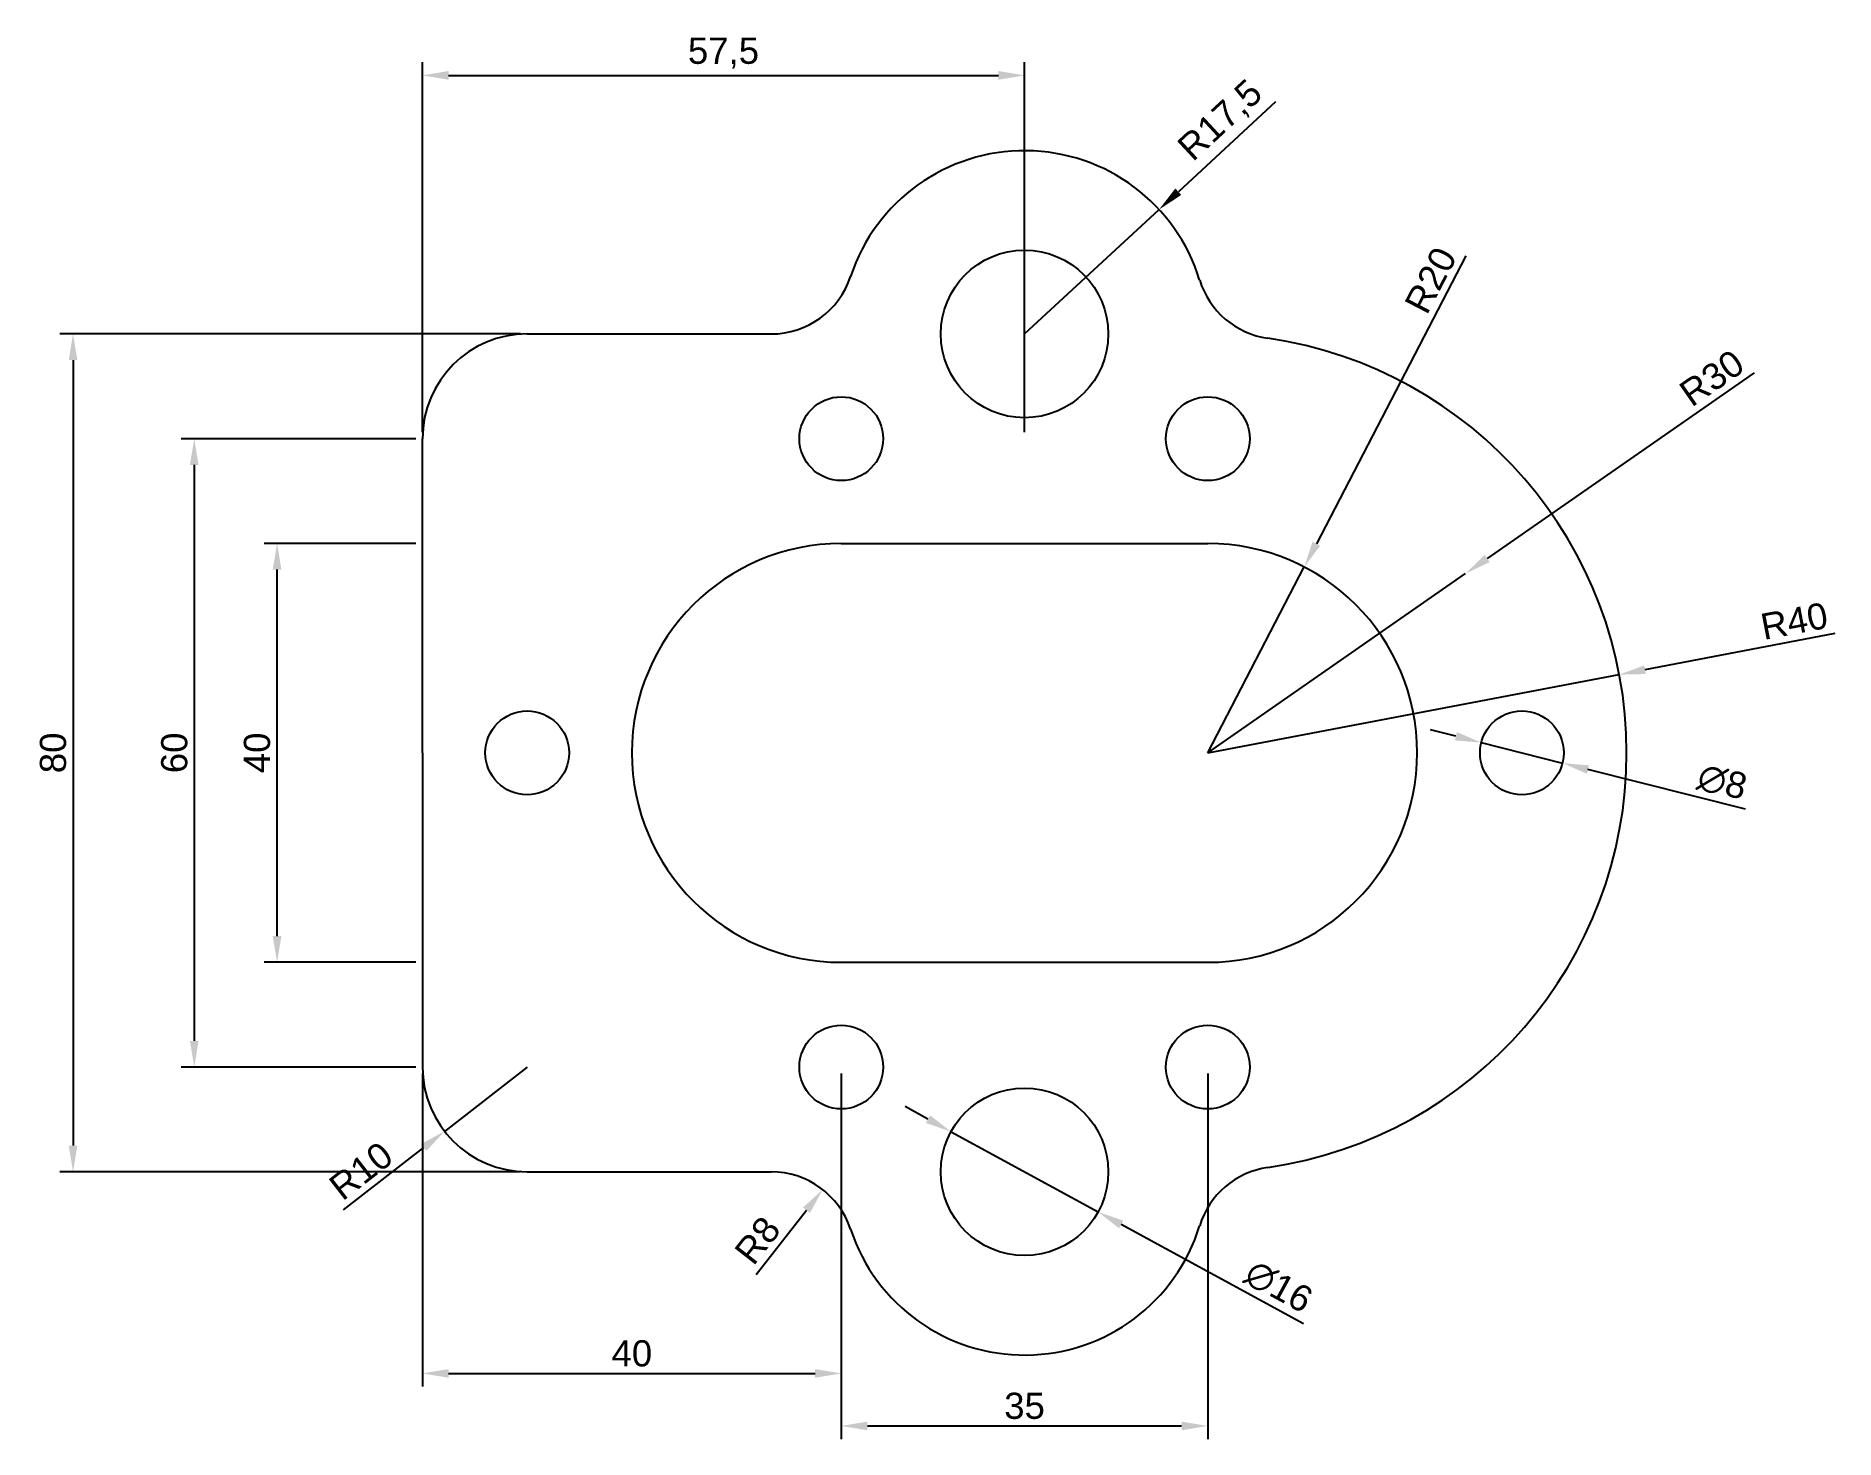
# Model space of a CAD drawing. Header units: millimetres. Extents: x 2198 to 3077, y 2612 to 2770.
# Drawn here: x 2197.8 to 2369.6, y 2612.2 to 2746.2 of the extents above.
import ezdxf

# ---------------------------------------------------------------- set-up
doc = ezdxf.new("R2010")
doc.units = ezdxf.units.MM
doc.styles.get("Standard").update_dxf_attribs({"font": 'arial.ttf'})
doc.dimstyles.new('ISO-25', dxfattribs={"dimtxt": 2.5, "dimasz": 2.5, "dimexe": 1.25, "dimexo": 0.625, "dimtad": 1, "dimtxsty": 'Standard', "dimcen": 2.5, "dimadec": 0, "dimazin": 0, "dimtfac": 1, "dimtmove": 0, "dimatfit": 3, "dimfxl": 1, "dimarcsym": 0})

# ---------------------------------------------------------------- blocks, each defined once
blk = doc.blocks.new('*D14')
at = {"color": 0, "lineweight": -2, "transparency": 16777216}
for p, q in [((2361.87, 2714.02), (2336.36, 2696.29)), ((2309.68, 2677.73), (2334.31, 2694.86))]:
    blk.add_line(p, q, dxfattribs=at)
at = {"color": 0, "transparency": 16777216}
blk.add_solid([(2336.13, 2696.63), (2336.6, 2695.94), (2334.31, 2694.86)], dxfattribs=at)
at = {"layer": 'Defpoints', "color": 0, "transparency": 16777216}
for p in [(2334.31, 2694.86), (2309.68, 2677.73)]:
    blk.add_point(p, dxfattribs=at)
at = {"color": 0, "transparency": 16777216, "insert": (2357.82, 2713.52), "char_height": 2.5, "attachment_point": 5, "rotation": 34.8182}
blk.add_mtext('R30', dxfattribs=at)
blk = doc.blocks.new('*D15')
at = {"color": 0, "lineweight": -2, "transparency": 16777216}
for p, q in [((2316.16, 2739.9), (2306.87, 2731.31)), ((2292.18, 2717.73), (2305.03, 2729.61))]:
    blk.add_line(p, q, dxfattribs=at)
at = {"color": 0, "transparency": 16777216}
blk.add_solid([(2306.58, 2731.62), (2307.15, 2731), (2305.03, 2729.61)], dxfattribs=at)
at = {"layer": 'Defpoints', "color": 0, "transparency": 16777216}
for p in [(2305.03, 2729.61), (2292.18, 2717.73)]:
    blk.add_point(p, dxfattribs=at)
at = {"color": 0, "transparency": 16777216, "insert": (2310.98, 2738.02), "char_height": 2.5, "attachment_point": 5, "rotation": 42.7616}
blk.add_mtext('R17,5', dxfattribs=at)
blk = doc.blocks.new('*D16')
at = {"color": 0, "lineweight": -2, "transparency": 16777216}
for p, q in [((2334.33, 2725.19), (2320.05, 2697.7)), ((2309.68, 2677.73), (2318.9, 2695.48))]:
    blk.add_line(p, q, dxfattribs=at)
at = {"color": 0, "transparency": 16777216}
blk.add_solid([(2319.68, 2697.89), (2320.42, 2697.51), (2318.9, 2695.48)], dxfattribs=at)
at = {"layer": 'Defpoints', "color": 0, "transparency": 16777216}
for p in [(2318.9, 2695.48), (2309.68, 2677.73)]:
    blk.add_point(p, dxfattribs=at)
at = {"color": 0, "transparency": 16777216, "insert": (2330.98, 2722.86), "char_height": 2.5, "attachment_point": 5, "rotation": 62.5507}
blk.add_mtext('R20', dxfattribs=at)
blk = doc.blocks.new('*D17')
at = {"color": 0, "lineweight": -2, "transparency": 16777216}
for p, q in [((2369.58, 2689.12), (2351.43, 2685.67)), ((2309.68, 2677.73), (2348.98, 2685.2))]:
    blk.add_line(p, q, dxfattribs=at)
at = {"color": 0, "transparency": 16777216}
blk.add_solid([(2351.36, 2686.08), (2351.51, 2685.26), (2348.98, 2685.2)], dxfattribs=at)
at = {"layer": 'Defpoints', "color": 0, "transparency": 16777216}
for p in [(2348.98, 2685.2), (2309.68, 2677.73)]:
    blk.add_point(p, dxfattribs=at)
at = {"color": 0, "transparency": 16777216, "insert": (2365.69, 2690.31), "char_height": 2.5, "attachment_point": 5, "rotation": 10.7664}
blk.add_mtext('R40', dxfattribs=at)
blk = doc.blocks.new('*D18')
at = {"color": 0, "lineweight": -2, "transparency": 16777216}
for p, q in [((2333.38, 2679.32), (2330.96, 2679.93)), ((2335.8, 2678.71), (2343.56, 2676.75)), ((2361.05, 2672.34), (2345.98, 2676.14))]:
    blk.add_line(p, q, dxfattribs=at)
at = {"color": 0, "transparency": 16777216}
for points in [[(2333.48, 2679.72), (2333.28, 2678.92), (2335.8, 2678.71)], [(2346.09, 2676.54), (2345.88, 2675.74), (2343.56, 2676.75)]]:
    blk.add_solid(points, dxfattribs=at)
at = {"layer": 'Defpoints', "color": 0, "transparency": 16777216}
for p in [(2335.8, 2678.71), (2343.56, 2676.75)]:
    blk.add_point(p, dxfattribs=at)
at = {"color": 0, "transparency": 16777216, "insert": (2358.81, 2674.94), "char_height": 2.5, "attachment_point": 5, "rotation": 345.8389}
blk.add_mtext('∅8', dxfattribs=at)
blk = doc.blocks.new('*D19')
at = {"color": 0, "lineweight": -2, "transparency": 16777216}
for p, q in [((2282.96, 2642.75), (2280.77, 2643.95)), ((2285.16, 2641.56), (2299.21, 2633.9)), ((2318.82, 2623.22), (2301.4, 2632.71))]:
    blk.add_line(p, q, dxfattribs=at)
at = {"color": 0, "transparency": 16777216}
for points in [[(2283.16, 2643.12), (2282.76, 2642.39), (2285.16, 2641.56)], [(2301.6, 2633.07), (2301.2, 2632.34), (2299.21, 2633.9)]]:
    blk.add_solid(points, dxfattribs=at)
at = {"layer": 'Defpoints', "color": 0, "transparency": 16777216}
for p in [(2285.16, 2641.56), (2299.21, 2633.9)]:
    blk.add_point(p, dxfattribs=at)
at = {"color": 0, "transparency": 16777216, "insert": (2316.45, 2626.76), "char_height": 2.5, "attachment_point": 5, "rotation": 331.4288}
blk.add_mtext('∅16', dxfattribs=at)
blk = doc.blocks.new('*D20')
at = {"color": 0, "lineweight": -2, "transparency": 16777216}
blk.add_line((2266.56, 2627.93), (2271.36, 2634.06), dxfattribs=at)
at = {"color": 0, "transparency": 16777216}
blk.add_solid([(2271.03, 2634.32), (2271.69, 2633.8), (2272.9, 2636.03)], dxfattribs=at)
at = {"layer": 'Defpoints', "color": 0, "transparency": 16777216}
for p in [(2272.9, 2636.03), (2267.97, 2629.73)]:
    blk.add_point(p, dxfattribs=at)
at = {"color": 0, "transparency": 16777216, "insert": (2266.69, 2631.18), "char_height": 2.5, "attachment_point": 5, "rotation": 51.9466}
blk.add_mtext('R8', dxfattribs=at)
blk = doc.blocks.new('*D21')
at = {"color": 0, "lineweight": -2, "transparency": 16777216}
for p, q in [((2244.68, 2647.73), (2236.79, 2641.59)), ((2227.14, 2634.1), (2234.81, 2640.06))]:
    blk.add_line(p, q, dxfattribs=at)
at = {"color": 0, "transparency": 16777216}
blk.add_solid([(2234.56, 2640.39), (2235.07, 2639.73), (2236.79, 2641.59)], dxfattribs=at)
at = {"layer": 'Defpoints', "color": 0, "transparency": 16777216}
for p in [(2244.68, 2647.73), (2236.79, 2641.59)]:
    blk.add_point(p, dxfattribs=at)
at = {"color": 0, "transparency": 16777216, "insert": (2228.82, 2637.81), "char_height": 2.5, "attachment_point": 5, "rotation": 37.8587}
blk.add_mtext('R10', dxfattribs=at)
blk = doc.blocks.new('*D22')
at = {"color": 0, "lineweight": -2, "transparency": 16777216}
for p, q in [((2244.06, 2717.73), (2200.06, 2717.73)), ((2201.31, 2715.23), (2201.31, 2640.23)), ((2244.06, 2637.73), (2200.06, 2637.73))]:
    blk.add_line(p, q, dxfattribs=at)
at = {"color": 0, "transparency": 16777216}
for points in [[(2200.9, 2715.23), (2201.73, 2715.23), (2201.31, 2717.73)], [(2200.9, 2640.23), (2201.73, 2640.23), (2201.31, 2637.73)]]:
    blk.add_solid(points, dxfattribs=at)
at = {"layer": 'Defpoints', "color": 0, "transparency": 16777216}
for p in [(2244.68, 2717.73), (2201.31, 2637.73), (2244.68, 2637.73)]:
    blk.add_point(p, dxfattribs=at)
at = {"color": 0, "transparency": 16777216, "insert": (2199.41, 2677.73), "char_height": 2.5, "attachment_point": 5, "rotation": 90}
blk.add_mtext('80', dxfattribs=at)
blk = doc.blocks.new('*D23')
at = {"color": 0, "lineweight": -2, "transparency": 16777216}
for p, q in [((2234.06, 2707.73), (2211.64, 2707.73)), ((2212.89, 2705.23), (2212.89, 2650.23)), ((2234.06, 2647.73), (2211.64, 2647.73))]:
    blk.add_line(p, q, dxfattribs=at)
at = {"color": 0, "transparency": 16777216}
for points in [[(2212.47, 2705.23), (2213.3, 2705.23), (2212.89, 2707.73)], [(2212.47, 2650.23), (2213.3, 2650.23), (2212.89, 2647.73)]]:
    blk.add_solid(points, dxfattribs=at)
at = {"layer": 'Defpoints', "color": 0, "transparency": 16777216}
for p in [(2234.68, 2707.73), (2212.89, 2647.73), (2234.68, 2647.73)]:
    blk.add_point(p, dxfattribs=at)
at = {"color": 0, "transparency": 16777216, "insert": (2210.99, 2677.73), "char_height": 2.5, "attachment_point": 5, "rotation": 90}
blk.add_mtext('60', dxfattribs=at)
blk = doc.blocks.new('*D24')
at = {"color": 0, "lineweight": -2, "transparency": 16777216}
for p, q in [((2234.06, 2697.73), (2219.55, 2697.73)), ((2220.8, 2660.23), (2220.8, 2695.23)), ((2234.06, 2657.73), (2219.55, 2657.73))]:
    blk.add_line(p, q, dxfattribs=at)
at = {"color": 0, "transparency": 16777216}
for points in [[(2220.38, 2695.23), (2221.21, 2695.23), (2220.8, 2697.73)], [(2220.38, 2660.23), (2221.21, 2660.23), (2220.8, 2657.73)]]:
    blk.add_solid(points, dxfattribs=at)
at = {"layer": 'Defpoints', "color": 0, "transparency": 16777216}
for p in [(2220.8, 2697.73), (2234.68, 2697.73), (2234.68, 2657.73)]:
    blk.add_point(p, dxfattribs=at)
at = {"color": 0, "transparency": 16777216, "insert": (2218.89, 2677.73), "char_height": 2.5, "attachment_point": 5, "rotation": 90}
blk.add_mtext('40', dxfattribs=at)
blk = doc.blocks.new('*D25')
at = {"color": 0, "lineweight": -2, "transparency": 16777216}
for p, q in [((2234.68, 2708.36), (2234.68, 2743.67)), ((2237.18, 2742.42), (2289.68, 2742.42)), ((2292.18, 2708.36), (2292.18, 2743.67))]:
    blk.add_line(p, q, dxfattribs=at)
at = {"color": 0, "transparency": 16777216}
for points in [[(2237.18, 2742.84), (2237.18, 2742), (2234.68, 2742.42)], [(2289.68, 2742.84), (2289.68, 2742), (2292.18, 2742.42)]]:
    blk.add_solid(points, dxfattribs=at)
at = {"layer": 'Defpoints', "color": 0, "transparency": 16777216}
for p in [(2292.18, 2742.42), (2234.68, 2707.73), (2292.18, 2707.73)]:
    blk.add_point(p, dxfattribs=at)
at = {"color": 0, "transparency": 16777216, "insert": (2263.43, 2744.54), "char_height": 2.5, "attachment_point": 5}
blk.add_mtext('57,5', dxfattribs=at)
blk = doc.blocks.new('*D26')
at = {"color": 0, "lineweight": -2, "transparency": 16777216}
for p, q in [((2234.68, 2647.11), (2234.68, 2617.23)), ((2274.68, 2647.11), (2274.68, 2617.23)), ((2237.18, 2618.48), (2272.18, 2618.48))]:
    blk.add_line(p, q, dxfattribs=at)
at = {"color": 0, "transparency": 16777216}
for points in [[(2237.18, 2618.89), (2237.18, 2618.06), (2234.68, 2618.48)], [(2272.18, 2618.89), (2272.18, 2618.06), (2274.68, 2618.48)]]:
    blk.add_solid(points, dxfattribs=at)
at = {"layer": 'Defpoints', "color": 0, "transparency": 16777216}
for p in [(2234.68, 2647.73), (2274.68, 2647.73), (2274.68, 2618.48)]:
    blk.add_point(p, dxfattribs=at)
at = {"color": 0, "transparency": 16777216, "insert": (2254.68, 2620.38), "char_height": 2.5, "attachment_point": 5}
blk.add_mtext('40', dxfattribs=at)
blk = doc.blocks.new('*D27')
at = {"color": 0, "lineweight": -2, "transparency": 16777216}
for p, q in [((2274.68, 2647.11), (2274.68, 2612.21)), ((2309.68, 2647.11), (2309.68, 2612.21)), ((2277.18, 2613.46), (2307.18, 2613.46))]:
    blk.add_line(p, q, dxfattribs=at)
at = {"color": 0, "transparency": 16777216}
for points in [[(2277.18, 2613.88), (2277.18, 2613.05), (2274.68, 2613.46)], [(2307.18, 2613.88), (2307.18, 2613.05), (2309.68, 2613.46)]]:
    blk.add_solid(points, dxfattribs=at)
at = {"layer": 'Defpoints', "color": 0, "transparency": 16777216}
for p in [(2274.68, 2647.73), (2309.68, 2647.73), (2309.68, 2613.46)]:
    blk.add_point(p, dxfattribs=at)
at = {"color": 0, "transparency": 16777216, "insert": (2292.18, 2615.37), "char_height": 2.5, "attachment_point": 5}
blk.add_mtext('35', dxfattribs=at)

msp = doc.modelspace()

# ---------------------------------------------------------------- linework, layer by layer
for p, q in [((2227.182, 2717.73), (2227.182, 2717.73)), ((2244.682, 2717.73), (2257.182, 2717.73)), ((2257.182, 2717.73), (2267.97, 2717.73)), ((2217.182, 2707.73), (2217.182, 2707.73)), ((2234.682, 2677.73), (2234.682, 2707.73)), ((2234.682, 2707.73), (2234.682, 2707.73)), ((2274.682, 2697.73), (2309.682, 2697.73)), ((2234.682, 2677.73), (2234.682, 2647.73)), ((2274.682, 2657.73), (2309.682, 2657.73)), ((2217.182, 2647.73), (2217.182, 2647.73)), ((2234.682, 2647.73), (2234.682, 2647.73)), ((2227.182, 2637.73), (2227.182, 2637.73)), ((2244.682, 2637.73), (2257.182, 2637.73)), ((2257.182, 2637.73), (2267.97, 2637.73))]:
    msp.add_line(p, q)
for centre, radius in [((2292.182, 2717.73), 8), ((2274.682, 2707.73), 4), ((2309.682, 2707.73), 4), ((2244.682, 2677.73), 4), ((2339.682, 2677.73), 4), ((2274.682, 2647.73), 4), ((2309.682, 2647.73), 4), ((2292.182, 2637.73), 8)]:
    msp.add_circle(centre, radius)
for centre, radius, start, end in [((2292.182, 2717.73), 17.5, 17.11821, 161.71611), ((2267.97, 2725.73), 8, 270, 341.71611), ((2316.553, 2725.236), 8, 197.11821, 261.77088), ((2244.682, 2707.73), 10, 90, 180), ((2309.682, 2677.73), 40, 278.22912, 81.77088), ((2274.682, 2677.73), 20, 90, 270), ((2309.682, 2677.73), 20, 270, 90), ((2244.682, 2647.73), 10, 180, 270), ((2267.97, 2629.73), 8, 18.28389, 90), ((2316.553, 2630.224), 8, 98.22912, 162.88179), ((2292.182, 2637.73), 17.5, 198.28389, 342.88179)]:
    msp.add_arc(centre, radius, start, end)

# ---------------------------------------------------------------- dimensions: what is measured, and where the dimension line sits
for base, p1, p2, picture, middle in [((2292.182, 2742.419), (2234.682, 2707.73), (2292.182, 2707.73), '*D25', (2263.432, 2744.541)), ((2274.682, 2618.476), (2234.682, 2647.73), (2274.682, 2647.73), '*D26', (2254.682, 2620.378)), ((2309.682, 2613.465), (2274.682, 2647.73), (2309.682, 2647.73), '*D27', (2292.182, 2615.367))]:
    dim = msp.add_linear_dim(base=base, p1=p1, p2=p2, dimstyle='ISO-25')
    dim.commit()
    dim.dimension.update_dxf_attribs({"geometry": picture, "text_midpoint": middle})
for center, mpoint, picture, middle in [((2292.182, 2717.73), (2305.031, 2729.612), '*D15', (2310.985, 2738.016)), ((2244.682, 2647.73), (2236.787, 2641.593), '*D21', (2228.824, 2637.812))]:
    dim = msp.add_radius_dim(center=center, mpoint=mpoint, dimstyle='ISO-25')
    dim.commit()
    dim.dimension.update_dxf_attribs({"geometry": picture, "text_midpoint": middle})
for center, mpoint, picture, middle in [((2309.682, 2677.73), (2318.902, 2695.479), '*D16', (2332.671, 2721.986)), ((2309.682, 2677.73), (2334.311, 2694.859), '*D14', (2358.904, 2711.963)), ((2309.682, 2677.73), (2348.978, 2685.202), '*D17', (2366.04, 2688.447)), ((2267.97, 2629.73), (2272.901, 2636.03), '*D20', (2268.19, 2630.011))]:
    dim = msp.add_radius_dim(center=center, mpoint=mpoint, dimstyle='ISO-25')
    dim.commit()
    dim.dimension.update_dxf_attribs({"geometry": picture, "text_midpoint": middle, "dimtype": 164})
for base, p1, p2, picture, middle in [((2201.314, 2637.73), (2244.682, 2717.73), (2244.682, 2637.73), '*D22', (2199.413, 2677.73)), ((2212.887, 2647.73), (2234.682, 2707.73), (2234.682, 2647.73), '*D23', (2210.986, 2677.73)), ((2220.796, 2697.73), (2234.682, 2657.73), (2234.682, 2697.73), '*D24', (2218.894, 2677.73))]:
    dim = msp.add_linear_dim(base=base, p1=p1, p2=p2, angle=90, dimstyle='ISO-25')
    dim.commit()
    dim.dimension.update_dxf_attribs({"geometry": picture, "text_midpoint": middle})
for p1, p2, picture, middle in [((2335.804, 2678.709), (2343.561, 2676.752), '*D18', (2358.325, 2673.026)), ((2285.156, 2641.556), (2299.208, 2633.904), '*D19', (2315.504, 2625.03))]:
    dim = msp.add_diameter_dim_2p(p1=p1, p2=p2, dimstyle='ISO-25')
    dim.commit()
    dim.dimension.update_dxf_attribs({"geometry": picture, "text_midpoint": middle, "dimtype": 163})

doc.saveas('drawing.dxf')
